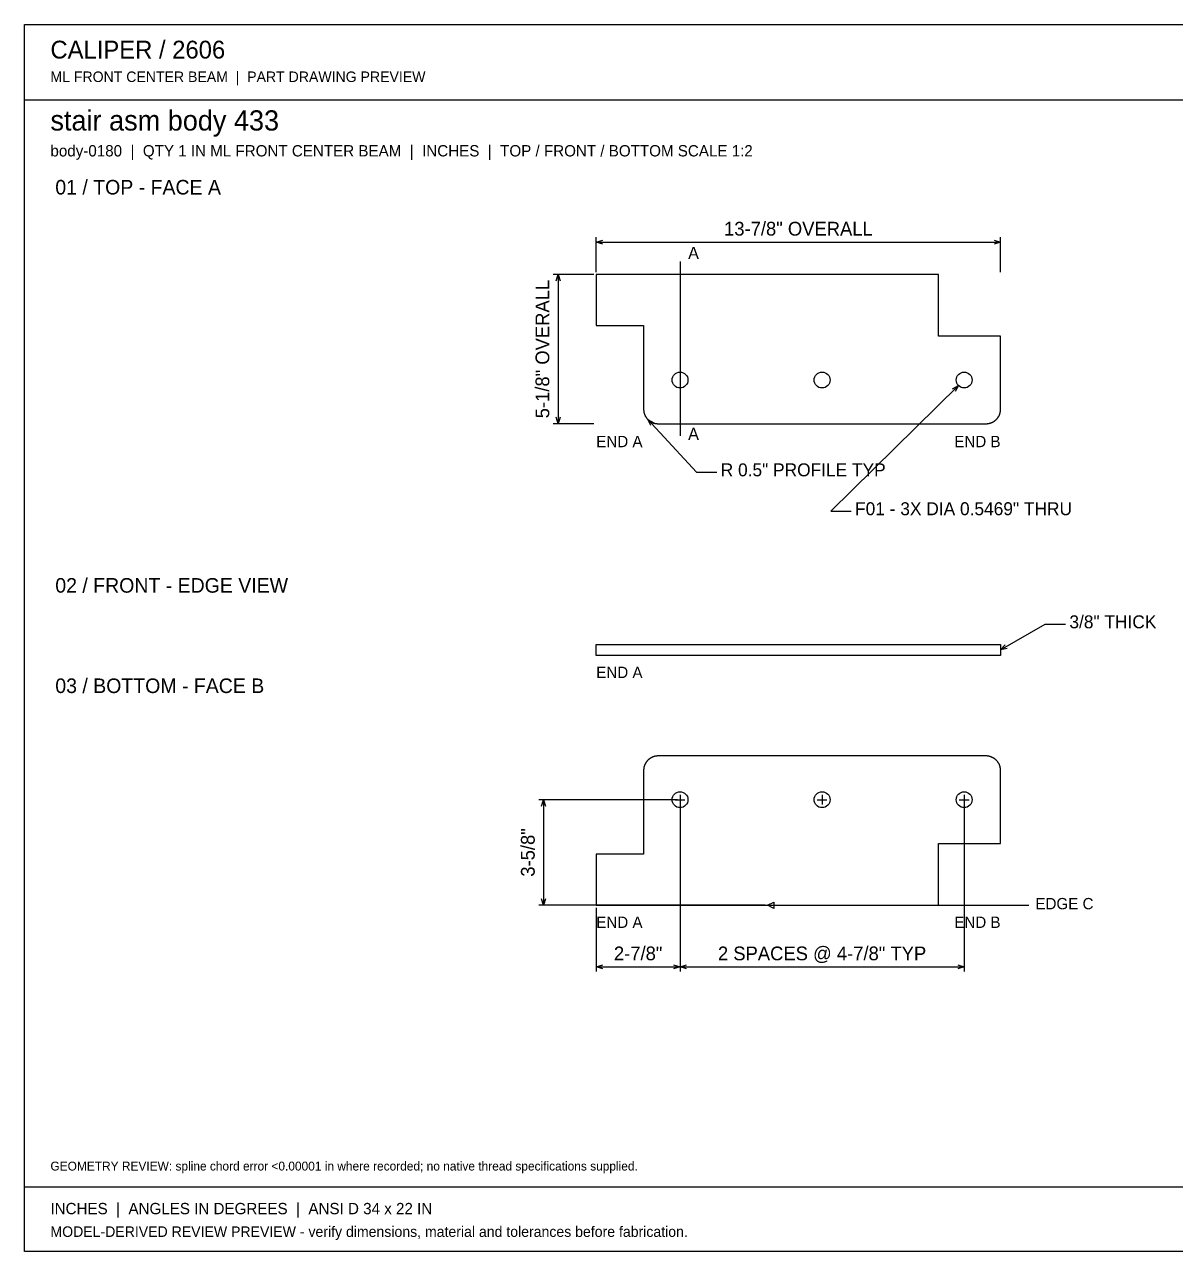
# Model space of a CAD drawing. Header units: inches. Extents: x 0.9 to 67.1, y 0.9 to 43.1.
# Drawn here: x 0.94 to 40.44, y 0.94 to 43.06 of the extents above; entities that cross this region are included whole.
import ezdxf
from ezdxf.enums import TextEntityAlignment as Align

# ---------------------------------------------------------------- set-up
doc = ezdxf.new("R2010")
doc.units = ezdxf.units.IN
doc.header["$MEASUREMENT"] = 0

msp = doc.modelspace()

# ---------------------------------------------------------------- linework, layer by layer
at = {"layer": 'ANNOTATION'}
for p, q in [((20.562, 34.562), (20.562, 35.757)), ((20.562, 35.59), (20.785, 35.66)), ((20.562, 35.59), (34.438, 35.59)), ((20.785, 35.521), (20.562, 35.59)), ((34.215, 35.66), (34.438, 35.59)), ((34.438, 35.59), (34.215, 35.521)), ((34.438, 34.562), (34.438, 35.757)), ((23.438, 34.924), (23.438, 28.938)), ((20.479, 34.479), (19.09, 34.479)), ((19.188, 34.257), (19.257, 34.479)), ((19.257, 34.479), (19.257, 29.354)), ((19.257, 34.479), (19.326, 34.257)), ((32.993, 30.662), (28.611, 26.354)), ((32.785, 30.556), (32.993, 30.662)), ((32.993, 30.662), (32.883, 30.457)), ((19.257, 29.354), (19.188, 29.576)), ((19.326, 29.576), (19.257, 29.354)), ((22.334, 29.501), (24.001, 27.688)), ((22.433, 29.29), (22.334, 29.501)), ((22.334, 29.501), (22.535, 29.384)), ((20.479, 29.354), (19.09, 29.354)), ((24.001, 27.688), (24.695, 27.688)), ((28.611, 26.354), (29.306, 26.354)), ((34.438, 21.59), (35.965, 22.472)), ((35.965, 22.472), (36.66, 22.472)), ((34.438, 21.59), (34.595, 21.762)), ((34.665, 21.641), (34.438, 21.59)), ((23.354, 16.451), (18.59, 16.451)), ((18.688, 16.229), (18.757, 16.451)), ((18.757, 16.451), (18.757, 12.826)), ((18.757, 16.451), (18.826, 16.229)), ((23.271, 16.451), (23.604, 16.451)), ((23.438, 16.618), (23.438, 16.285)), ((28.146, 16.451), (28.479, 16.451)), ((28.312, 16.618), (28.312, 16.285)), ((33.021, 16.451), (33.354, 16.451)), ((33.188, 16.618), (33.188, 16.285)), ((23.438, 16.368), (23.438, 10.549)), ((23.438, 16.368), (23.438, 10.549)), ((33.188, 16.368), (33.188, 10.549)), ((26.354, 12.826), (18.59, 12.826)), ((18.757, 12.826), (18.688, 13.049)), ((18.826, 13.049), (18.757, 12.826)), ((20.562, 12.743), (20.562, 10.549)), ((26.438, 12.826), (26.66, 12.938)), ((26.438, 12.826), (35.41, 12.826)), ((26.66, 12.715), (26.438, 12.826)), ((26.66, 12.938), (26.66, 12.715)), ((20.562, 10.715), (20.785, 10.785)), ((20.562, 10.715), (23.438, 10.715)), ((20.785, 10.646), (20.562, 10.715)), ((23.215, 10.785), (23.438, 10.715)), ((23.438, 10.715), (23.215, 10.646)), ((23.438, 10.715), (23.66, 10.785)), ((23.438, 10.715), (33.188, 10.715)), ((23.66, 10.646), (23.438, 10.715)), ((32.965, 10.785), (33.188, 10.715)), ((33.188, 10.715), (32.965, 10.646))]:
    msp.add_line(p, q, dxfattribs=at)
at = {"layer": 'OUTLINE'}
for p, q in [((0.944, 43.056), (67.056, 43.056)), ((0.944, 0.944), (0.944, 43.056)), ((0.944, 40.472), (67.056, 40.472)), ((32.312, 34.479), (20.562, 34.479)), ((20.562, 34.479), (20.562, 32.729)), ((32.312, 32.354), (32.312, 34.479)), ((20.562, 32.729), (22.188, 32.729)), ((22.188, 32.729), (22.188, 29.854)), ((34.438, 32.354), (32.312, 32.354)), ((34.438, 29.854), (34.438, 32.354)), ((22.188, 29.854), (22.188, 29.842)), ((22.188, 29.842), (22.188, 29.83)), ((22.188, 29.83), (22.189, 29.817)), ((22.189, 29.817), (22.19, 29.805)), ((22.19, 29.805), (22.191, 29.793)), ((22.191, 29.793), (22.193, 29.781)), ((22.193, 29.781), (22.195, 29.769)), ((22.195, 29.769), (22.197, 29.757)), ((22.197, 29.757), (22.2, 29.745)), ((22.2, 29.745), (22.202, 29.733)), ((22.202, 29.733), (22.206, 29.721)), ((22.206, 29.721), (22.209, 29.709)), ((22.209, 29.709), (22.213, 29.697)), ((22.213, 29.697), (22.217, 29.686)), ((22.217, 29.686), (22.221, 29.674)), ((22.221, 29.674), (22.226, 29.663)), ((22.226, 29.663), (22.23, 29.652)), ((22.23, 29.652), (22.236, 29.64)), ((22.236, 29.64), (22.241, 29.629)), ((22.241, 29.629), (22.247, 29.618)), ((22.247, 29.618), (22.252, 29.608)), ((22.252, 29.608), (22.259, 29.597)), ((22.259, 29.597), (22.265, 29.587)), ((22.265, 29.587), (22.272, 29.576)), ((22.272, 29.576), (22.279, 29.566)), ((22.279, 29.566), (22.286, 29.556)), ((22.286, 29.556), (22.293, 29.547)), ((22.293, 29.547), (22.301, 29.537)), ((22.301, 29.537), (22.309, 29.528)), ((22.309, 29.528), (22.317, 29.518)), ((22.317, 29.518), (22.325, 29.509)), ((22.325, 29.509), (22.334, 29.501)), ((22.334, 29.501), (22.343, 29.492)), ((22.343, 29.492), (22.352, 29.484)), ((22.352, 29.484), (22.361, 29.476)), ((34.264, 29.476), (34.273, 29.484)), ((34.273, 29.484), (34.282, 29.492)), ((34.282, 29.492), (34.291, 29.501)), ((34.291, 29.501), (34.3, 29.509)), ((34.3, 29.509), (34.308, 29.518)), ((34.308, 29.518), (34.316, 29.528)), ((34.316, 29.528), (34.324, 29.537)), ((34.324, 29.537), (34.332, 29.547)), ((34.332, 29.547), (34.339, 29.556)), ((34.339, 29.556), (34.346, 29.566)), ((34.346, 29.566), (34.353, 29.576)), ((34.353, 29.576), (34.36, 29.587)), ((34.36, 29.587), (34.366, 29.597)), ((34.366, 29.597), (34.373, 29.608)), ((34.373, 29.608), (34.378, 29.618)), ((34.378, 29.618), (34.384, 29.629)), ((34.384, 29.629), (34.389, 29.64)), ((34.389, 29.64), (34.395, 29.652)), ((34.395, 29.652), (34.399, 29.663)), ((34.399, 29.663), (34.404, 29.674)), ((34.404, 29.674), (34.408, 29.686)), ((34.408, 29.686), (34.412, 29.697)), ((34.412, 29.697), (34.416, 29.709)), ((34.416, 29.709), (34.419, 29.721)), ((34.419, 29.721), (34.423, 29.733)), ((34.423, 29.733), (34.425, 29.745)), ((34.425, 29.745), (34.428, 29.757)), ((34.428, 29.757), (34.43, 29.769)), ((34.43, 29.769), (34.432, 29.781)), ((34.432, 29.781), (34.434, 29.793)), ((34.434, 29.793), (34.435, 29.805)), ((34.435, 29.805), (34.436, 29.817)), ((34.436, 29.817), (34.437, 29.83)), ((34.437, 29.842), (34.438, 29.854)), ((34.437, 29.83), (34.437, 29.842)), ((22.361, 29.476), (22.37, 29.468)), ((22.37, 29.468), (22.38, 29.46)), ((22.38, 29.46), (22.39, 29.453)), ((22.39, 29.453), (22.4, 29.445)), ((22.4, 29.445), (22.41, 29.438)), ((22.41, 29.438), (22.42, 29.432)), ((22.42, 29.432), (22.43, 29.425)), ((22.43, 29.425), (22.441, 29.419)), ((22.441, 29.419), (22.452, 29.413)), ((22.452, 29.413), (22.463, 29.408)), ((22.463, 29.408), (22.474, 29.402)), ((22.474, 29.402), (22.485, 29.397)), ((22.485, 29.397), (22.496, 29.392)), ((22.496, 29.392), (22.508, 29.388)), ((22.508, 29.388), (22.519, 29.383)), ((22.519, 29.383), (22.531, 29.379)), ((22.531, 29.379), (22.542, 29.376)), ((22.542, 29.376), (22.554, 29.372)), ((22.554, 29.372), (22.566, 29.369)), ((22.566, 29.369), (22.578, 29.366)), ((22.578, 29.366), (22.59, 29.364)), ((22.59, 29.364), (22.602, 29.362)), ((22.602, 29.362), (22.614, 29.36)), ((22.614, 29.36), (22.626, 29.358)), ((22.626, 29.358), (22.638, 29.357)), ((22.638, 29.357), (22.651, 29.356)), ((22.651, 29.356), (22.663, 29.355)), ((22.663, 29.355), (22.675, 29.354)), ((22.675, 29.354), (22.688, 29.354)), ((22.688, 29.354), (33.938, 29.354)), ((33.938, 29.354), (33.95, 29.354)), ((33.95, 29.354), (33.962, 29.355)), ((33.962, 29.355), (33.974, 29.356)), ((33.974, 29.356), (33.987, 29.357)), ((33.987, 29.357), (33.999, 29.358)), ((33.999, 29.358), (34.011, 29.36)), ((34.011, 29.36), (34.023, 29.362)), ((34.023, 29.362), (34.035, 29.364)), ((34.035, 29.364), (34.047, 29.366)), ((34.047, 29.366), (34.059, 29.369)), ((34.059, 29.369), (34.071, 29.372)), ((34.071, 29.372), (34.083, 29.376)), ((34.083, 29.376), (34.094, 29.379)), ((34.094, 29.379), (34.106, 29.383)), ((34.106, 29.383), (34.117, 29.388)), ((34.117, 29.388), (34.129, 29.392)), ((34.129, 29.392), (34.14, 29.397)), ((34.14, 29.397), (34.151, 29.402)), ((34.151, 29.402), (34.162, 29.408)), ((34.162, 29.408), (34.173, 29.413)), ((34.173, 29.413), (34.184, 29.419)), ((34.184, 29.419), (34.195, 29.425)), ((34.195, 29.425), (34.205, 29.432)), ((34.205, 29.432), (34.215, 29.438)), ((34.215, 29.438), (34.225, 29.445)), ((34.225, 29.445), (34.235, 29.453)), ((34.235, 29.453), (34.245, 29.46)), ((34.245, 29.46), (34.255, 29.468)), ((34.255, 29.468), (34.264, 29.476)), ((20.562, 21.778), (34.438, 21.778)), ((20.562, 21.403), (20.562, 21.778)), ((34.438, 21.778), (34.438, 21.403)), ((34.438, 21.403), (20.562, 21.403)), ((22.247, 17.687), (22.241, 17.676)), ((22.252, 17.698), (22.247, 17.687)), ((22.259, 17.708), (22.252, 17.698)), ((22.265, 17.719), (22.259, 17.708)), ((22.272, 17.729), (22.265, 17.719)), ((22.279, 17.739), (22.272, 17.729)), ((22.286, 17.749), (22.279, 17.739)), ((22.293, 17.759), (22.286, 17.749)), ((22.301, 17.769), (22.293, 17.759)), ((22.309, 17.778), (22.301, 17.769)), ((22.317, 17.787), (22.309, 17.778)), ((22.325, 17.796), (22.317, 17.787)), ((22.334, 17.805), (22.325, 17.796)), ((22.343, 17.814), (22.334, 17.805)), ((22.352, 17.822), (22.343, 17.814)), ((22.361, 17.83), (22.352, 17.822)), ((22.37, 17.838), (22.361, 17.83)), ((22.38, 17.846), (22.37, 17.838)), ((22.39, 17.853), (22.38, 17.846)), ((22.4, 17.86), (22.39, 17.853)), ((22.41, 17.867), (22.4, 17.86)), ((22.42, 17.874), (22.41, 17.867)), ((22.43, 17.88), (22.42, 17.874)), ((22.441, 17.886), (22.43, 17.88)), ((22.452, 17.892), (22.441, 17.886)), ((22.463, 17.898), (22.452, 17.892)), ((22.474, 17.903), (22.463, 17.898)), ((22.485, 17.908), (22.474, 17.903)), ((22.496, 17.913), (22.485, 17.908)), ((22.508, 17.918), (22.496, 17.913)), ((22.519, 17.922), (22.508, 17.918)), ((22.531, 17.926), (22.519, 17.922)), ((22.542, 17.93), (22.531, 17.926)), ((22.554, 17.933), (22.542, 17.93)), ((22.566, 17.936), (22.554, 17.933)), ((22.578, 17.939), (22.566, 17.936)), ((22.59, 17.942), (22.578, 17.939)), ((22.602, 17.944), (22.59, 17.942)), ((22.614, 17.946), (22.602, 17.944)), ((22.626, 17.948), (22.614, 17.946)), ((22.638, 17.949), (22.626, 17.948)), ((22.651, 17.95), (22.638, 17.949)), ((22.663, 17.951), (22.651, 17.95)), ((22.675, 17.951), (22.663, 17.951)), ((22.688, 17.951), (22.675, 17.951)), ((33.938, 17.951), (22.688, 17.951)), ((33.95, 17.951), (33.938, 17.951)), ((33.962, 17.951), (33.95, 17.951)), ((33.974, 17.95), (33.962, 17.951)), ((33.987, 17.949), (33.974, 17.95)), ((33.999, 17.948), (33.987, 17.949)), ((34.011, 17.946), (33.999, 17.948)), ((34.023, 17.944), (34.011, 17.946)), ((34.035, 17.942), (34.023, 17.944)), ((34.047, 17.939), (34.035, 17.942)), ((34.059, 17.936), (34.047, 17.939)), ((34.071, 17.933), (34.059, 17.936)), ((34.083, 17.93), (34.071, 17.933)), ((34.094, 17.926), (34.083, 17.93)), ((34.106, 17.922), (34.094, 17.926)), ((34.117, 17.918), (34.106, 17.922)), ((34.129, 17.913), (34.117, 17.918)), ((34.14, 17.908), (34.129, 17.913)), ((34.151, 17.903), (34.14, 17.908)), ((34.162, 17.898), (34.151, 17.903)), ((34.173, 17.892), (34.162, 17.898)), ((34.184, 17.886), (34.173, 17.892)), ((34.195, 17.88), (34.184, 17.886)), ((34.205, 17.874), (34.195, 17.88)), ((34.215, 17.867), (34.205, 17.874)), ((34.225, 17.86), (34.215, 17.867)), ((34.235, 17.853), (34.225, 17.86)), ((34.245, 17.846), (34.235, 17.853)), ((34.255, 17.838), (34.245, 17.846)), ((34.264, 17.83), (34.255, 17.838)), ((34.273, 17.822), (34.264, 17.83)), ((34.282, 17.814), (34.273, 17.822)), ((34.291, 17.805), (34.282, 17.814)), ((34.3, 17.796), (34.291, 17.805)), ((34.308, 17.787), (34.3, 17.796)), ((34.316, 17.778), (34.308, 17.787)), ((34.324, 17.769), (34.316, 17.778)), ((34.332, 17.759), (34.324, 17.769)), ((34.339, 17.749), (34.332, 17.759)), ((34.346, 17.739), (34.339, 17.749)), ((34.353, 17.729), (34.346, 17.739)), ((34.36, 17.719), (34.353, 17.729)), ((34.366, 17.708), (34.36, 17.719)), ((34.373, 17.698), (34.366, 17.708)), ((34.378, 17.687), (34.373, 17.698)), ((34.384, 17.676), (34.378, 17.687)), ((22.189, 17.488), (22.188, 17.476)), ((22.188, 17.476), (22.188, 17.464)), ((22.188, 17.464), (22.188, 17.451)), ((22.188, 17.451), (22.188, 14.576)), ((22.19, 17.5), (22.189, 17.488)), ((22.191, 17.513), (22.19, 17.5)), ((22.193, 17.525), (22.191, 17.513)), ((22.195, 17.537), (22.193, 17.525)), ((22.197, 17.549), (22.195, 17.537)), ((22.2, 17.561), (22.197, 17.549)), ((22.202, 17.573), (22.2, 17.561)), ((22.206, 17.585), (22.202, 17.573)), ((22.209, 17.597), (22.206, 17.585)), ((22.213, 17.608), (22.209, 17.597)), ((22.217, 17.62), (22.213, 17.608)), ((22.221, 17.631), (22.217, 17.62)), ((22.226, 17.643), (22.221, 17.631)), ((22.23, 17.654), (22.226, 17.643)), ((22.236, 17.665), (22.23, 17.654)), ((22.241, 17.676), (22.236, 17.665)), ((34.389, 17.665), (34.384, 17.676)), ((34.395, 17.654), (34.389, 17.665)), ((34.399, 17.643), (34.395, 17.654)), ((34.404, 17.631), (34.399, 17.643)), ((34.408, 17.62), (34.404, 17.631)), ((34.412, 17.608), (34.408, 17.62)), ((34.416, 17.597), (34.412, 17.608)), ((34.419, 17.585), (34.416, 17.597)), ((34.423, 17.573), (34.419, 17.585)), ((34.425, 17.561), (34.423, 17.573)), ((34.428, 17.549), (34.425, 17.561)), ((34.43, 17.537), (34.428, 17.549)), ((34.432, 17.525), (34.43, 17.537)), ((34.434, 17.513), (34.432, 17.525)), ((34.435, 17.5), (34.434, 17.513)), ((34.436, 17.488), (34.435, 17.5)), ((34.437, 17.476), (34.436, 17.488)), ((34.437, 17.464), (34.437, 17.476)), ((34.438, 17.451), (34.437, 17.464)), ((34.438, 14.951), (34.438, 17.451)), ((32.312, 12.826), (32.312, 14.951)), ((32.312, 14.951), (34.438, 14.951)), ((22.188, 14.576), (20.562, 14.576)), ((20.562, 14.576), (20.562, 12.826)), ((20.562, 12.826), (32.312, 12.826)), ((0.944, 3.167), (67.056, 3.167)), ((67.056, 0.944), (0.944, 0.944))]:
    msp.add_line(p, q, dxfattribs=at)
for centre in [(23.438, 30.854), (28.312, 30.854), (33.188, 30.854), (23.438, 16.451), (28.312, 16.451), (33.188, 16.451)]:
    msp.add_circle(centre, 0.273, dxfattribs=at)

# ---------------------------------------------------------------- texts
at = {"layer": 'ANNOTATION'}
for s, height, p in [('CALIPER / 2606', 0.61111, (1.833, 41.889)), ('ML FRONT CENTER BEAM  |  PART DRAWING PREVIEW', 0.36111, (1.833, 41.083)), ('stair asm body 433', 0.69444, (1.833, 39.417)), ('body-0180  |  QTY 1 IN ML FRONT CENTER BEAM  |  INCHES  |  TOP / FRONT / BOTTOM SCALE 1:2', 0.38889, (1.833, 38.528)), ('01 / TOP - FACE A', 0.5, (2, 37.222)), ('A', 0.417, (23.715, 35.007)), ('A', 0.417, (23.715, 28.799)), ('END A', 0.3889, (20.562, 28.549)), ('R 0.5" PROFILE TYP', 0.44444, (24.834, 27.549)), ('F01 - 3X DIA 0.5469" THRU', 0.44444, (29.444, 26.215)), ('02 / FRONT - EDGE VIEW', 0.5, (2, 23.556)), ('3/8" THICK', 0.4444, (36.799, 22.333)), ('03 / BOTTOM - FACE B', 0.5, (2, 20.111)), ('END A', 0.3889, (20.562, 20.625)), ('EDGE C', 0.3889, (35.632, 12.688)), ('END A', 0.3889, (20.562, 12.049)), ('GEOMETRY REVIEW: spline chord error <0.00001 in where recorded; no native thread specifications supplied.', 0.305556, (1.833, 3.722)), ('INCHES  |  ANGLES IN DEGREES  |  ANSI D 34 x 22 IN', 0.38889, (1.833, 2.222)), ('MODEL-DERIVED REVIEW PREVIEW - verify dimensions, material and tolerances before fabrication.', 0.36111, (1.833, 1.444))]:
    msp.add_text(s, height=height, dxfattribs=at).set_placement(p)
for s, height, p in [('13-7/8" OVERALL', 0.47222, (27.5, 35.812)), ('2-7/8"', 0.4722, (22, 10.938)), ('2 SPACES @ 4-7/8" TYP', 0.47222, (28.312, 10.938))]:
    msp.add_text(s, height=height, dxfattribs=at).set_placement(p, align=Align.CENTER)
for s, height, p in [('5-1/8" OVERALL', 0.47222, (18.951, 31.917)), ('3-5/8"', 0.4722, (18.451, 14.639))]:
    msp.add_text(s, height=height, rotation=90, dxfattribs=at).set_placement(p, align=Align.CENTER)
for p in [(34.438, 28.549), (34.438, 12.049)]:
    msp.add_text('END B', height=0.3889, dxfattribs=at).set_placement(p, align=Align.RIGHT)

doc.saveas('drawing.dxf')
